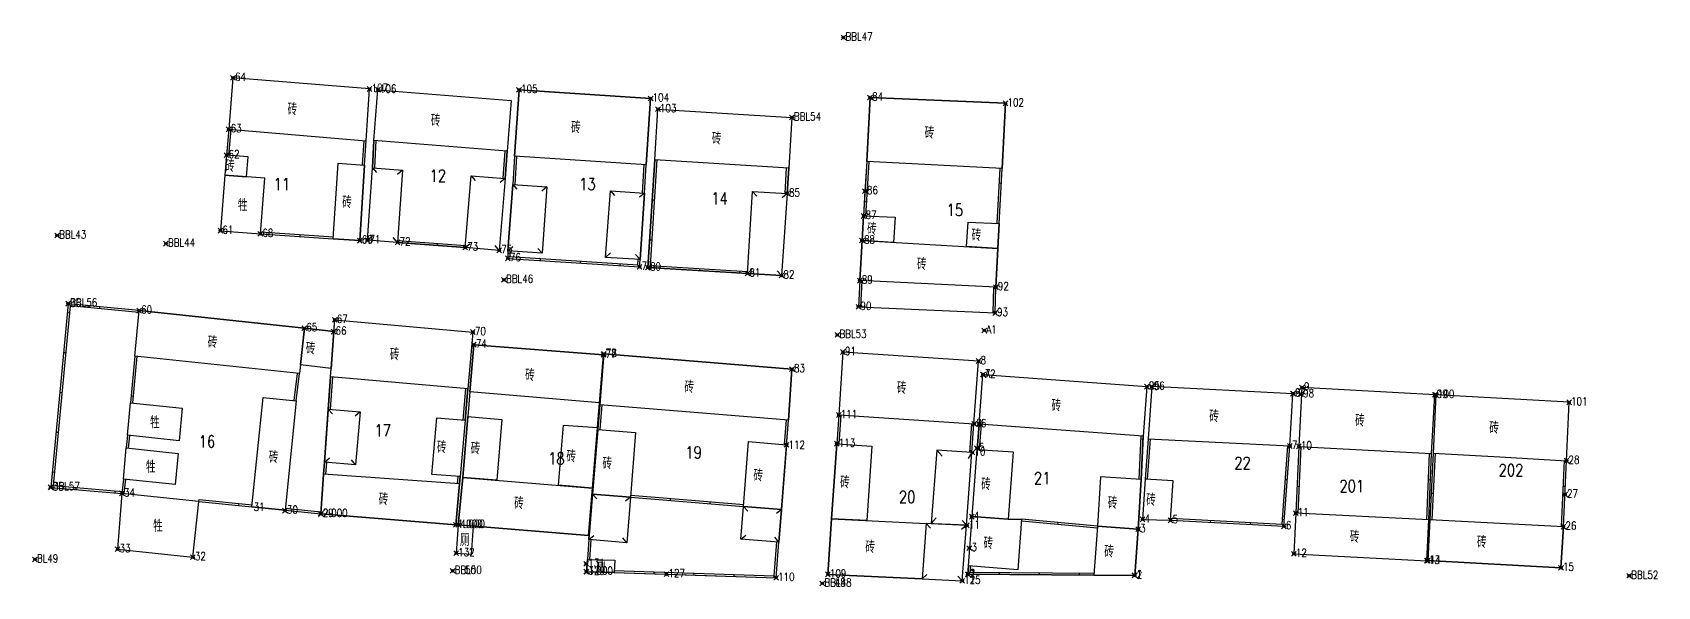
# Model space of a CAD drawing. Extents: x 499223 to 500082, y 4357473 to 4358121.
# Drawn here: x 499626.9 to 499830, y 4357789 to 4357858.2 of the extents above; entities that cross this region are included whole.
import ezdxf
from ezdxf.enums import TextEntityAlignment as Align

# ---------------------------------------------------------------- set-up
doc = ezdxf.new("R2010")
doc.units = 0
doc.header["$LTSCALE"] = 0.5
doc.header["$PDMODE"] = 35
doc.header["$PDSIZE"] = 0.3
for name, color, linetype in [('CLD', 1, 'CONTINUOUS'), ('DLDW', 11, 'CONTINUOUS'), ('JMD', 6, 'CONTINUOUS'), ('QSJX', 7, 'CONTINUOUS'), ('YBH', 3, 'CONTINUOUS')]:
    doc.layers.add(name, color=color, linetype=linetype)
doc.styles.add('HZ', font='rs.shx', dxfattribs={"width": 0.8, "bigfont": 'hztxt.shx'})
doc.linetypes.add('444', pattern='A,4.5,[145,Aaa.SHX,S=1,R=0,X=0,Y=1],4.5,-0.5,[146,Aaa.SHX,S=1,R=0,X=0,Y=0],-0.5', length=10)

msp = doc.modelspace()

# ---------------------------------------------------------------- linework, layer by layer
at = {"layer": 'CLD', "linetype": 'Continuous'}
for p in [(499728.27, 4357857.56), (499652, 4357852.53, 0.32), (499669.06, 4357851.13, -0.48), (499670.11, 4357851.04, 0.25), (499687.74, 4357851.03, 1.96), (499704.18, 4357849.94, 1.11), (499731.6, 4357850.07, 0.9), (499705.1, 4357848.62, 1.13), (499721.83, 4357847.58, 1.18), (499748.52, 4357849.34, 3.11), (499651.46, 4357846.1, 0.49), (499651.2, 4357842.87, 0.56), (499721.23, 4357838.07, 0.51), (499730.96, 4357838.38, 1.24), (499730.79, 4357835.27, 2.18), (499650.43, 4357833.43, 1.22), (499630.03, 4357832.84), (499643.62, 4357831.82), (499655.42, 4357833.03, 1.42), (499667.85, 4357832.19, 2.42), (499668.8, 4357832.24, 0.69), (499672.56, 4357831.98, 0.66), (499681.02, 4357831.33, 0.64), (499730.6, 4357832.21, 2.58), (499685.26, 4357830.98, 0.43), (499686.35, 4357829.98, 0.27), (499685.86, 4357827.3), (499702.8, 4357828.91, 1.08), (499703.85, 4357828.84, 0.92), (499716.28, 4357828.1, 0.85), (499720.53, 4357827.84, 0.16), (499730.31, 4357827.2, 2.25), (499747.32, 4357826.39, 1.75), (499631.4, 4357824.35, 0.11), (499631.4, 4357824.35, 0.11), (499631.42, 4357824.32, -0.32), (499640.27, 4357823.45, 0.16), (499640.27, 4357823.45, 0.16), (499730.15, 4357823.93, 0.23), (499747.22, 4357823.16, 1.07), (499660.92, 4357821.25, 0.38), (499660.92, 4357821.25, 0.38), (499664.72, 4357822.3, 1.24), (499664.72, 4357822.3, 1.24), (499664.57, 4357820.83, 0.61), (499664.57, 4357820.83, 0.61), (499681.97, 4357820.78, 0.97), (499682.1, 4357819.2, -0.04), (499727.52, 4357820.42), (499745.88, 4357820.98, 0.08), (499698.29, 4357817.92, 0.19), (499698.33, 4357818.05, 0.17), (499728.21, 4357818.28, 0.13), (499745.16, 4357817.16, -0.24), (499721.84, 4357816.15, -0.3), (499745.71, 4357815.48, -0.17), (499745.73, 4357815.45, -0.11), (499745.73, 4357815.45, -0.11), (499766.19, 4357813.96, -0.66), (499766.19, 4357813.96, -0.66), (499766.8, 4357813.96, -0.77), (499766.8, 4357813.96, -0.77), (499784.44, 4357813.08, -1.34), (499784.47, 4357813.09, 1.29), (499785.46, 4357813.01, -1.32), (499785.57, 4357813.86, 2.41), (499802.16, 4357812.93, -0.12), (499802.3, 4357812.94, -0.12), (499818.94, 4357812, -0.22), (499727.69, 4357810.42, 0.68), (499744.62, 4357809.32, -0.17), (499745.2, 4357809.29, -0.14), (499727.44, 4357806.83, 0.45), (499721.17, 4357806.7, -0.28), (499744.39, 4357805.73, -0.12), (499744.97, 4357806.28, -0.05), (499784.06, 4357806.55, 0.36), (499785.18, 4357806.5, 0.49), (499818.62, 4357804.71, 0.91), (499629.22, 4357801.41, 0.13), (499629.22, 4357801.41, 0.13), (499629.24, 4357801.37, -0.02), (499638.13, 4357800.63, 1.08), (499818.43, 4357800.48, 0.83), (499658.49, 4357798.47, 1.13), (499662.96, 4357798.07, 1.21), (499662.99, 4357798.06, 1.07), (499679.86, 4357796.71, 1.14), (499680.15, 4357796.7, 1.49), (499744.31, 4357797.72, -0.2), (499765.65, 4357797.38, 1.37), (499769.15, 4357797.27, -0.15), (499784.79, 4357798.17, 0.36), (499743.7, 4357796.64, -0.21), (499765.1, 4357796.16, 0.76), (499783.31, 4357796.52, 0.09), (499818.24, 4357796.48, 0.83), (499637.58, 4357793.66, 0.31), (499646.99, 4357792.66, 0.28), (499679.89, 4357793.16, -0.04), (499744.01, 4357793.8, -0.28), (499784.56, 4357793.08, 0.21), (499627.25, 4357792.38), (499627.25, 4357792.38), (499679.44, 4357790.96), (499679.44, 4357790.96), (499679.44, 4357790.96), (499696.13, 4357791.83, 0.59), (499696.14, 4357790.86, -0.26), (499696.16, 4357790.84, -0.1), (499801.17, 4357792.22, 0.15), (499801.29, 4357792.23, 0.15), (499817.93, 4357791.33, -0.02), (499706.16, 4357790.54, -0.27), (499719.86, 4357790.09, -0.28), (499725.64, 4357789.38), (499725.64, 4357789.38), (499725.64, 4357789.38), (499726.33, 4357790.52, -0.15), (499743.11, 4357789.71, -0.1), (499743.11, 4357789.71, -0.66), (499743.81, 4357790.53, -0.46), (499743.84, 4357790.5, 0.19), (499764.63, 4357790.41, -0.78), (499764.67, 4357790.37, -0.1), (499826.45, 4357790.33)]:
    msp.add_point(p, dxfattribs=at)
at = {"layer": 'DLDW', "linetype": 'Continuous', "flags": 128}
for points, elevation in [([(499655.42, 4357833.03), (499655.99, 4357839.98), (499651, 4357840.38), (499650.43, 4357833.43)], 0.32), ([(499696.28, 4357792.39), (499699.73, 4357792.29), (499699.61, 4357790.74), (499696.16, 4357790.84)], -0.28)]:
    msp.add_lwpolyline(points, close=True, dxfattribs=dict(at, elevation=elevation))
msp.add_lwpolyline([(499680.15, 4357796.7), (499679.89, 4357793.16), (499681.78, 4357793.02), (499682.04, 4357796.55)], close=True, dxfattribs=at)
at = {"layer": 'JMD', "linetype": 'Continuous'}
for p, q in [((499669.43, 4357841.29), (499669.95, 4357840.69)), ((499673.17, 4357840.99), (499672.56, 4357840.47)), ((499681.74, 4357840.3), (499682.26, 4357839.69)), ((499685.99, 4357839.96), (499685.38, 4357839.44)), ((499686.96, 4357839.21), (499687.48, 4357838.61)), ((499691.21, 4357838.91), (499690.6, 4357838.39)), ((499699.15, 4357838.42, 0.27), (499699.68, 4357837.84, 0.27)), ((499703.4, 4357838.14, 0.27), (499702.8, 4357837.62, 0.27)), ((499716.92, 4357838.34), (499717.45, 4357837.74)), ((499721.23, 4357838.07), (499720.62, 4357837.55)), ((499748, 4357839.34), (499747.75, 4357839.36)), ((499704.38, 4357837.3), (499704.63, 4357837.29)), ((499730.89, 4357837.07), (499731.14, 4357837.05)), ((499660.41, 4357832.69), (499660.43, 4357832.94)), ((499668.8, 4357832.24), (499669.41, 4357832.77)), ((499672.56, 4357831.98, 0.66), (499672.02, 4357832.59)), ((499677.53, 4357831.6), (499677.55, 4357831.85)), ((499681.02, 4357831.33), (499681.63, 4357831.84)), ((499685.26, 4357830.98), (499684.75, 4357831.59)), ((499704.07, 4357832.31), (499704.32, 4357832.3)), ((499686.36, 4357830.92), (499686.97, 4357831.45)), ((499690.61, 4357830.62), (499690.09, 4357831.22)), ((499690.41, 4357829.72), (499690.42, 4357829.97)), ((499695.4, 4357829.39), (499695.41, 4357829.64)), ((499698.56, 4357830.1, 0.27), (499699.16, 4357830.68, 0.27)), ((499702.86, 4357829.82, 0.27), (499702.29, 4357830.46, 0.27)), ((499700.39, 4357829.07), (499700.4, 4357829.32)), ((499705.36, 4357828.75), (499705.38, 4357829)), ((499710.35, 4357828.45), (499710.37, 4357828.7)), ((499715.34, 4357828.16), (499715.36, 4357828.41)), ((499716.28, 4357828.1), (499716.88, 4357828.63)), ((499720.53, 4357827.84), (499720, 4357828.44)), ((499635.3, 4357823.94), (499635.27, 4357823.69)), ((499631.32, 4357823.22), (499631.57, 4357823.19)), ((499630.84, 4357818.24), (499631.09, 4357818.21)), ((499630.37, 4357813.26), (499630.62, 4357813.24)), ((499639.28, 4357812.8), (499639.52, 4357812.77)), ((499663.91, 4357811.16), (499664.42, 4357810.55)), ((499667.89, 4357810.8), (499667.28, 4357810.29)), ((499629.9, 4357808.28), (499630.15, 4357808.26)), ((499765.72, 4357807.37), (499765.47, 4357807.38)), ((499739.94, 4357806.03, -0.12), (499740.61, 4357805.28, -0.21)), ((499744.31, 4357805.74, -0.12), (499743.85, 4357804.97, -0.21)), ((499629.42, 4357803.31), (499629.67, 4357803.28)), ((499663.43, 4357804.54), (499664.04, 4357805.06)), ((499667.31, 4357804.2), (499666.79, 4357804.81)), ((499632.28, 4357801.12), (499632.3, 4357801.36)), ((499765.98, 4357802.45), (499766.23, 4357802.43)), ((499783.75, 4357802.32), (499783.5, 4357802.34)), ((499784.94, 4357801.51), (499785.19, 4357801.5)), ((499801.62, 4357802.3), (499801.37, 4357802.31)), ((499818.47, 4357801.47), (499818.22, 4357801.48)), ((499637.27, 4357800.7), (499637.29, 4357800.95)), ((499652.73, 4357799.11), (499652.75, 4357799.36)), ((499696.93, 4357800.54), (499697.45, 4357799.93)), ((499701.67, 4357800.15), (499701.06, 4357799.64)), ((499706.65, 4357799.75), (499706.67, 4357800)), ((499711.63, 4357799.35), (499711.65, 4357799.6)), ((499715.79, 4357799.01), (499716.31, 4357798.4)), ((499801.7, 4357800.66), (499801.95, 4357800.65)), ((499720.53, 4357798.63), (499719.92, 4357798.11)), ((499739.25, 4357796.85), (499739.88, 4357797.57, -0.21)), ((499743.63, 4357796.64, -0.08), (499743.12, 4357797.26, -0.21)), ((499755.05, 4357796.98), (499755.03, 4357796.73)), ((499774.15, 4357797.01), (499774.16, 4357797.26)), ((499779.14, 4357796.74), (499779.15, 4357796.99)), ((499783.37, 4357797.34), (499783.12, 4357797.36)), ((499696.48, 4357794.86), (499697.09, 4357795.37)), ((499701.21, 4357794.47), (499700.69, 4357795.08)), ((499715.47, 4357794.92), (499716.07, 4357795.43)), ((499720.21, 4357794.54), (499719.69, 4357795.15)), ((499738.63, 4357796.88), (499739.16, 4357796.28)), ((499743.63, 4357796.64), (499743.03, 4357796.11)), ((499704.61, 4357790.58), (499704.61, 4357790.83)), ((499709.6, 4357790.42), (499709.61, 4357790.67)), ((499714.6, 4357790.26), (499714.61, 4357790.51)), ((499719.6, 4357790.1), (499719.61, 4357790.35)), ((499738.11, 4357789.95), (499738.71, 4357790.48)), ((499743.11, 4357789.71, -0.66), (499742.58, 4357790.31)), ((499747.77, 4357790.5), (499747.77, 4357790.75)), ((499752.77, 4357790.46), (499752.77, 4357790.71)), ((499757.77, 4357790.42), (499757.77, 4357790.67))]:
    msp.add_line(p, q, dxfattribs=at)
at = {"layer": 'JMD', "linetype": 'Continuous', "flags": 128}
for points in [[(499669.06, 4357851.13), (499652, 4357852.53), (499651.46, 4357846.1), (499668.65, 4357844.65)], [(499687.74, 4357851.03), (499704.18, 4357849.94), (499703.63, 4357841.65), (499687.19, 4357842.74)], [(499731.6, 4357850.07), (499748.52, 4357849.34), (499748.09, 4357841.18), (499731.18, 4357842.06)], [(499705.1, 4357848.62), (499721.83, 4357847.58), (499721.43, 4357841.25), (499704.7, 4357842.29)], [(499653.69, 4357840.16), (499653.9, 4357842.66), (499651.2, 4357842.87), (499651, 4357840.38)], [(499669.43, 4357841.29), (499673.17, 4357840.99), (499672.56, 4357831.98), (499668.8, 4357832.24)], [(499685.99, 4357839.96), (499685.26, 4357830.98), (499681.02, 4357831.33), (499681.74, 4357840.3)], [(499721.23, 4357838.07), (499720.53, 4357827.84), (499716.28, 4357828.1), (499716.92, 4357838.34)], [(499730.79, 4357835.27), (499734.74, 4357835.11), (499734.54, 4357831.98), (499730.6, 4357832.21)], [(499743.86, 4357834.51), (499747.74, 4357834.35), (499747.58, 4357831.22), (499743.66, 4357831.45)], [(499747.32, 4357826.39), (499730.31, 4357827.2), (499730.6, 4357832.21), (499747.58, 4357831.22)], [(499698.33, 4357818.05), (499721.84, 4357816.15), (499721.39, 4357809.79), (499697.82, 4357811.7)], [(499744.57, 4357809.32), (499745.16, 4357817.16), (499728.21, 4357818.28), (499727.69, 4357810.42)], [(499784.06, 4357806.55), (499784.44, 4357813.08), (499766.8, 4357813.96), (499766.34, 4357807.43)], [(499802.16, 4357812.93), (499785.57, 4357813.86), (499785.18, 4357806.5), (499801.77, 4357805.62)], [(499818.62, 4357804.71), (499818.94, 4357812), (499802.3, 4357812.94), (499801.94, 4357805.65), (499810.3, 4357805.18)], [(499667.31, 4357804.2), (499663.43, 4357804.54), (499663.91, 4357811.16), (499667.89, 4357810.8)], [(499676.86, 4357802.99), (499677.48, 4357810.06), (499681, 4357809.76), (499680.39, 4357802.74)], [(499721.17, 4357806.7), (499720.53, 4357798.63), (499715.79, 4357799.01), (499716.41, 4357807.09)], [(499731.18, 4357797.25), (499726.8, 4357797.46), (499727.44, 4357806.83), (499731.81, 4357806.54)], [(499663.32, 4357803.02), (499662.96, 4357798.07), (499679.86, 4357796.71), (499680.31, 4357801.83)], [(499765.65, 4357797.38), (499769.15, 4357797.27), (499769.48, 4357802.18), (499765.98, 4357802.42)], [(499715.79, 4357799.01), (499720.53, 4357798.63), (499720.21, 4357794.54), (499715.47, 4357794.92)], [(499726.8, 4357797.46), (499738.63, 4357796.88), (499738.11, 4357789.95), (499726.33, 4357790.52)], [(499784.79, 4357798.17), (499784.56, 4357793.08), (499801.17, 4357792.22), (499801.4, 4357797.31)], [(499818.24, 4357796.48), (499817.93, 4357791.33), (499801.29, 4357792.23), (499801.54, 4357797.38)], [(499738.63, 4357796.88), (499738.11, 4357789.95), (499743.11, 4357789.71), (499743.63, 4357796.64)]]:
    msp.add_lwpolyline(points, close=True, dxfattribs=at)
for points, elevation in [([(499670.11, 4357851.04), (499686.77, 4357849.7), (499686.26, 4357843.35), (499669.6, 4357844.69)], 0.25), ([(499665.16, 4357841.85), (499668.45, 4357841.62), (499667.85, 4357832.19), (499664.52, 4357832.41)], 0.32), ([(499686.96, 4357839.21), (499691.21, 4357838.91), (499690.61, 4357830.62), (499686.36, 4357830.92)], 0.27), ([(499699.15, 4357838.42), (499703.4, 4357838.14), (499702.86, 4357829.82), (499698.56, 4357830.1)], 0.54), ([(499664.2, 4357815.18), (499664.72, 4357822.3), (499681.97, 4357820.78), (499681.35, 4357813.68)], 1.24), ([(499682.1, 4357819.2), (499698.29, 4357817.92), (499697.8, 4357811.94), (499681.6, 4357813.32)], -0.04), ([(499745.24, 4357809.28), (499745.71, 4357815.48), (499766.19, 4357813.96), (499765.74, 4357807.76)], 0.19), ([(499681.34, 4357810.21), (499685.6, 4357809.84), (499684.96, 4357802.3), (499680.7, 4357802.63)], -0.04), ([(499693.28, 4357809.16), (499697.55, 4357808.87), (499696.92, 4357801.3), (499692.66, 4357801.65)], -0.04), ([(499697.58, 4357808.61), (499702.31, 4357808.23), (499701.67, 4357800.15), (499696.93, 4357800.54)], -0.28), ([(499744.31, 4357805.74), (499739.94, 4357806.03), (499739.25, 4357796.85), (499743.63, 4357796.64)], -0.08), ([(499744.36, 4357797.75), (499745, 4357806.13), (499749.47, 4357805.81), (499748.87, 4357797.43)], 0.19), ([(499680.15, 4357796.7), (499680.7, 4357802.63), (499696.92, 4357801.3), (499696.43, 4357795.36)], -0.04), ([(499760.03, 4357796.53), (499765.1, 4357796.16), (499765.47, 4357802.38), (499760.41, 4357802.68)], -0.1), ([(499696.93, 4357800.54), (499701.67, 4357800.15), (499701.21, 4357794.47), (499696.48, 4357794.86)], -0.28), ([(499743.89, 4357791.57), (499744.36, 4357797.75), (499748.87, 4357797.43), (499750.52, 4357797.39), (499750.08, 4357791.1)], 0.19), ([(499759.58, 4357790.4), (499764.67, 4357790.37), (499765.1, 4357796.16), (499760.03, 4357796.53)], -0.1)]:
    msp.add_lwpolyline(points, close=True, dxfattribs=dict(at, elevation=elevation))
at = {"layer": 'JMD', "color": 7, "linetype": 'Continuous', "flags": 128}
for points in [[(499651.46, 4357846.1), (499651.2, 4357842.87)], [(499668.45, 4357841.62), (499668.65, 4357844.65)], [(499685.99, 4357839.96), (499686.26, 4357843.35)], [(499687.19, 4357842.74), (499686.96, 4357839.21)], [(499703.4, 4357838.14), (499703.63, 4357841.65)], [(499704.7, 4357842.29), (499703.85, 4357828.84), (499720.52, 4357827.85)], [(499731.18, 4357842.06), (499730.79, 4357835.27)], [(499721.23, 4357838.07), (499721.43, 4357841.25)], [(499747.58, 4357831.22), (499748.09, 4357841.18)], [(499672.56, 4357831.98), (499681.02, 4357831.33)], [(499686.36, 4357830.92), (499686.35, 4357829.98), (499702.8, 4357828.91), (499702.86, 4357829.82)], [(499730.31, 4357827.2), (499730.15, 4357823.93)], [(499747.22, 4357823.16), (499747.32, 4357826.39)], [(499664.2, 4357815.18), (499663.43, 4357804.54)], [(499681, 4357809.76), (499681.35, 4357813.68)], [(499697.82, 4357811.7), (499697.58, 4357808.61)], [(499721.17, 4357806.7), (499721.39, 4357809.79)], [(499727.69, 4357810.42), (499727.44, 4357806.83)], [(499744.31, 4357805.74), (499744.57, 4357809.32)], [(499745.24, 4357809.28), (499745, 4357806.13)], [(499765.47, 4357802.38), (499765.74, 4357807.76)], [(499766.34, 4357807.43), (499765.98, 4357802.42)], [(499769.15, 4357797.27), (499783.31, 4357796.52), (499784.06, 4357806.55)], [(499785.18, 4357806.5), (499784.79, 4357798.17)], [(499801.4, 4357797.31), (499801.77, 4357805.62)], [(499801.94, 4357805.65), (499801.54, 4357797.38)], [(499663.43, 4357804.54), (499663.32, 4357803.02)], [(499679.86, 4357796.71), (499680.39, 4357802.74)], [(499647.75, 4357799.61), (499654.37, 4357798.94)], [(499701.67, 4357800.15), (499715.79, 4357799.01)], [(499658.5, 4357798.52), (499662.96, 4357798.07)], [(499696.48, 4357794.86), (499696.28, 4357792.39)], [(499699.61, 4357790.74), (499719.86, 4357790.09), (499720.21, 4357794.54)], [(499743.89, 4357791.57), (499743.81, 4357790.53), (499759.58, 4357790.4)]]:
    msp.add_lwpolyline(points, dxfattribs=at)
at = {"layer": 'JMD', "linetype": 'Continuous', "flags": 128}
for points in [[(499651.71, 4357846.08), (499651.45, 4357842.85)], [(499668.2, 4357841.64), (499668.4, 4357844.67)], [(499685.74, 4357839.98), (499686.01, 4357843.37)], [(499687.44, 4357842.72), (499687.21, 4357839.2)], [(499703.15, 4357838.16), (499703.38, 4357841.67)], [(499704.95, 4357842.28), (499704.12, 4357829.07), (499716.3, 4357828.35)], [(499731.43, 4357842.05), (499731.04, 4357835.26)], [(499720.98, 4357838.09), (499721.17, 4357841.27)], [(499747.49, 4357834.36), (499747.84, 4357841.19)], [(499672.56, 4357832.23), (499681.04, 4357831.57)], [(499686.61, 4357830.91), (499686.61, 4357830.22), (499702.57, 4357829.18), (499702.61, 4357829.84)], [(499730.56, 4357827.19), (499730.4, 4357823.92)], [(499746.97, 4357823.17), (499747.07, 4357826.4)], [(499664.45, 4357815.15), (499664.16, 4357811.13)], [(499680.75, 4357809.78), (499681.1, 4357813.7)], [(499698.07, 4357811.68), (499697.83, 4357808.59)], [(499720.92, 4357806.72), (499721.14, 4357809.81)], [(499727.93, 4357810.4), (499727.69, 4357806.82)], [(499744.06, 4357805.75), (499744.32, 4357809.34)], [(499745.49, 4357809.27), (499745.25, 4357806.11)], [(499765.22, 4357802.39), (499765.49, 4357807.77)], [(499766.59, 4357807.42), (499766.23, 4357802.4)], [(499769.17, 4357797.52), (499783.08, 4357796.78), (499783.81, 4357806.57)], [(499785.43, 4357806.49), (499785.04, 4357798.16)], [(499801.15, 4357797.32), (499801.52, 4357805.63)], [(499802.19, 4357805.64), (499801.79, 4357797.37)], [(499663.68, 4357804.52), (499663.56, 4357803)], [(499680.06, 4357801.85), (499680.14, 4357802.75)], [(499647.75, 4357799.61), (499647.78, 4357799.86), (499654.4, 4357799.19)], [(499701.69, 4357800.4), (499715.81, 4357799.26)], [(499658.52, 4357798.77), (499662.97, 4357798.32)], [(499696.73, 4357794.83), (499696.53, 4357792.38)], [(499699.63, 4357790.99), (499719.63, 4357790.34), (499719.96, 4357794.56)], [(499744.14, 4357791.55), (499744.08, 4357790.78), (499759.58, 4357790.65)]]:
    msp.add_lwpolyline(points, dxfattribs=at)
at = {"layer": 'JMD', "color": 7, "linetype": 'Continuous', "flags": 128}
for points, elevation in [([(499669.6, 4357844.69), (499669.43, 4357841.29)], 0.25), ([(499655.42, 4357833.03), (499664.52, 4357832.41)], 0.32), ([(499659.89, 4357812.2), (499660.31, 4357815.58)], 0.06), ([(499818.24, 4357796.48), (499818.62, 4357804.71)], 0.15), ([(499760.03, 4357796.53), (499750.52, 4357797.39)], 0.19)]:
    msp.add_lwpolyline(points, dxfattribs=dict(at, elevation=elevation))
at = {"layer": 'JMD', "linetype": 'Continuous', "flags": 128}
for points, elevation in [([(499669.84, 4357844.68), (499669.67, 4357841.28)], 0.25), ([(499655.44, 4357833.28), (499664.54, 4357832.66)], 0.32), ([(499659.64, 4357812.23), (499660.06, 4357815.61)], 0.06), ([(499817.99, 4357796.49), (499818.37, 4357804.72)], 0.15), ([(499760.02, 4357796.28), (499750.51, 4357797.14)], 0.19)]:
    msp.add_lwpolyline(points, dxfattribs=dict(at, elevation=elevation))
at = {"layer": 'JMD', "color": 7, "linetype": 'Continuous'}
for points in [[(499640.27, 4357823.45), (499631.42, 4357824.32), (499629.24, 4357801.37), (499638.13, 4357800.63)], [(499639.74, 4357817.77), (499639.2, 4357811.95)]]:
    msp.add_lwpolyline(points, dxfattribs=at)
at = {"layer": 'JMD', "linetype": 'Continuous'}
for points in [[(499640.25, 4357823.2), (499631.65, 4357824.04), (499629.51, 4357801.6), (499638.16, 4357800.88)], [(499639.99, 4357817.75), (499639.45, 4357811.92)]]:
    msp.add_lwpolyline(points, dxfattribs=at)
for points in [[(499640.27, 4357823.45), (499660.92, 4357821.25), (499660.31, 4357815.58), (499639.74, 4357817.77)], [(499660.92, 4357821.25), (499664.61, 4357820.83), (499664.27, 4357816.23), (499660.43, 4357816.67)], [(499638.13, 4357800.63), (499637.58, 4357793.66), (499646.99, 4357792.66), (499647.75, 4357799.61)]]:
    msp.add_lwpolyline(points, close=True, dxfattribs=at)
at = {"layer": 'JMD', "linetype": '444', "flags": 128}
msp.add_lwpolyline([(499730.15, 4357823.93), (499747.22, 4357823.16)], dxfattribs=at)
at = {"layer": 'JMD', "linetype": 'Continuous'}
for points, elevation in [([(499639.2, 4357811.95), (499645.66, 4357811.27), (499645.28, 4357807.21), (499638.82, 4357807.9)], -0.32), ([(499655.76, 4357812.62), (499659.89, 4357812.2), (499658.5, 4357798.52), (499654.37, 4357798.94)], 0.06), ([(499638.67, 4357806.3), (499645.13, 4357805.62), (499644.77, 4357801.74), (499638.3, 4357802.42)], -0.32)]:
    msp.add_lwpolyline(points, close=True, dxfattribs=dict(at, elevation=elevation))
at = {"layer": 'JMD', "color": 7, "linetype": 'Continuous', "elevation": -0.32}
for points in [[(499638.82, 4357807.9), (499638.67, 4357806.3)], [(499638.3, 4357802.42), (499638.13, 4357800.63)]]:
    msp.add_lwpolyline(points, dxfattribs=at)
at = {"layer": 'JMD', "linetype": 'Continuous', "elevation": -0.32}
for points in [[(499639.07, 4357807.87), (499638.92, 4357806.28)], [(499638.55, 4357802.39), (499638.38, 4357800.6)]]:
    msp.add_lwpolyline(points, dxfattribs=at)
at = {"layer": 'QSJX', "linetype": 'Continuous', "flags": 128}
for points, elevation in [([(499652, 4357852.53), (499651.46, 4357846.1), (499651.2, 4357842.87), (499651, 4357840.38), (499650.43, 4357833.43), (499655.42, 4357833.03), (499664.52, 4357832.41), (499667.85, 4357832.19), (499668.45, 4357841.62), (499668.65, 4357844.65), (499669.06, 4357851.13)], 0.32), ([(499670.11, 4357851.04), (499686.77, 4357849.7), (499686.26, 4357843.35), (499685.99, 4357839.96), (499685.26, 4357830.98), (499681.02, 4357831.33), (499672.56, 4357831.98), (499672.56, 4357831.98), (499668.8, 4357832.24), (499669.43, 4357841.29), (499669.6, 4357844.69), (499670.11, 4357851.04)], 0.69), ([(499686.35, 4357829.98), (499702.8, 4357828.91), (499702.86, 4357829.82), (499703.4, 4357838.14), (499703.63, 4357841.65), (499704.18, 4357849.94), (499687.74, 4357851.03), (499687.19, 4357842.74), (499686.96, 4357839.21), (499686.36, 4357830.92)], 0.27), ([(499731.6, 4357850.07), (499731.18, 4357842.06), (499730.96, 4357838.38), (499730.79, 4357835.27), (499730.6, 4357832.21), (499730.31, 4357827.2), (499730.15, 4357823.93), (499747.22, 4357823.16), (499747.32, 4357826.39), (499747.58, 4357831.22), (499747.74, 4357834.35), (499748.09, 4357841.18), (499748.52, 4357849.34)], 0.9), ([(499705.1, 4357848.62), (499721.83, 4357847.58), (499721.43, 4357841.25), (499721.23, 4357838.07), (499720.53, 4357827.84), (499716.28, 4357828.1), (499703.85, 4357828.84), (499704.7, 4357842.29)], 1.13), ([(499664.72, 4357822.3), (499681.97, 4357820.78), (499681.35, 4357813.68), (499681, 4357809.76), (499680.39, 4357802.74), (499680.31, 4357801.83), (499679.86, 4357796.71), (499662.96, 4357798.07), (499663.32, 4357803.02), (499663.43, 4357804.54), (499663.91, 4357811.16), (499664.2, 4357815.18), (499664.27, 4357816.23), (499664.61, 4357820.83)], 1.24), ([(499696.43, 4357795.36), (499696.92, 4357801.3), (499697.55, 4357808.87), (499697.8, 4357811.94), (499698.29, 4357817.92), (499682.1, 4357819.2), (499681.6, 4357813.32), (499681.34, 4357810.21), (499680.7, 4357802.63), (499680.15, 4357796.7)], 0.59), ([(499719.86, 4357790.09), (499720.21, 4357794.54), (499720.53, 4357798.63), (499721.16, 4357806.58), (499721.39, 4357809.79), (499721.84, 4357816.15), (499698.33, 4357818.05), (499697.82, 4357811.7), (499697.58, 4357808.61), (499696.93, 4357800.54), (499696.48, 4357794.86), (499696.28, 4357792.39), (499696.16, 4357790.84), (499699.61, 4357790.74), (499706.16, 4357790.54)], -0.28), ([(499728.21, 4357818.28), (499727.69, 4357810.42), (499727.44, 4357806.83), (499726.8, 4357797.46), (499726.33, 4357790.52), (499738.11, 4357789.95), (499743.11, 4357789.71), (499743.63, 4357796.64), (499744.31, 4357805.74), (499744.57, 4357809.32), (499745.16, 4357817.16), (499728.21, 4357818.28)], 0.13), ([(499745.71, 4357815.48), (499766.19, 4357813.96), (499765.74, 4357807.76), (499765.47, 4357802.38), (499765.1, 4357796.16), (499764.67, 4357790.37), (499759.58, 4357790.4), (499743.81, 4357790.53), (499743.89, 4357791.57), (499744.36, 4357797.75), (499745, 4357806.13), (499745.24, 4357809.28)], -0.17), ([(499765.65, 4357797.38), (499769.15, 4357797.27), (499783.31, 4357796.52), (499784.06, 4357806.55), (499784.44, 4357813.08), (499766.8, 4357813.96), (499766.34, 4357807.43), (499765.98, 4357802.42)], 1.37), ([(499785.57, 4357813.86), (499785.18, 4357806.5), (499784.79, 4357798.17), (499784.56, 4357793.08), (499801.17, 4357792.22), (499801.4, 4357797.31), (499801.77, 4357805.62), (499802.16, 4357812.93)], 2.41), ([(499801.29, 4357792.23), (499817.93, 4357791.33), (499818.24, 4357796.48), (499818.62, 4357804.71), (499818.94, 4357812), (499802.3, 4357812.94), (499801.94, 4357805.65), (499801.54, 4357797.38)], 0.15)]:
    msp.add_lwpolyline(points, close=True, dxfattribs=dict(at, elevation=elevation))
at = {"layer": 'QSJX', "linetype": 'Continuous', "elevation": -0.32, "flags": 128}
msp.add_lwpolyline([(499631.42, 4357824.32), (499629.24, 4357801.37), (499638.13, 4357800.63), (499637.58, 4357793.66), (499646.99, 4357792.66), (499647.75, 4357799.61), (499654.37, 4357798.94), (499658.5, 4357798.52), (499662.96, 4357798.07), (499663.32, 4357803.02), (499663.43, 4357804.54), (499663.91, 4357811.16), (499664.2, 4357815.18), (499664.27, 4357816.23), (499664.61, 4357820.83), (499660.92, 4357821.25), (499640.27, 4357823.45), (499631.42, 4357824.32)], dxfattribs=at)

# ---------------------------------------------------------------- texts
at = {"layer": 'CLD', "linetype": 'Continuous', "style": 'HZ', "width": 0.8}
for s, p in [('BBL47', (499728.52, 4357857.18)), ('64', (499652.25, 4357852.15, 0.32)), ('107', (499669.31, 4357850.76, -0.48)), ('106', (499670.36, 4357850.67, 0.25)), ('105', (499687.99, 4357850.65, 1.96)), ('104', (499704.43, 4357849.57, 1.11)), ('84', (499731.85, 4357849.69, 0.9)), ('102', (499748.77, 4357848.96, 3.11)), ('103', (499705.35, 4357848.25, 1.13)), ('BBL54', (499722.08, 4357847.2, 1.18)), ('63', (499651.71, 4357845.73, 0.49)), ('62', (499651.45, 4357842.5, 0.56)), ('85', (499721.48, 4357837.7, 0.51)), ('86', (499731.21, 4357838, 1.24)), ('87', (499731.04, 4357834.9, 2.18)), ('61', (499650.68, 4357833.05, 1.22)), ('68', (499655.67, 4357832.65, 1.42)), ('BBL43', (499630.28, 4357832.46)), ('BBL44', (499643.87, 4357831.45)), ('69', (499668.1, 4357831.82, 2.42)), ('71', (499669.05, 4357831.87, 0.69)), ('72', (499672.81, 4357831.6, 0.66)), ('73', (499681.27, 4357830.95, 0.64)), ('75', (499685.51, 4357830.61, 0.43)), ('88', (499730.85, 4357831.84, 2.58)), ('76', (499686.6, 4357829.61, 0.27)), ('79', (499703.05, 4357828.54, 1.08)), ('80', (499704.1, 4357828.46, 0.92)), ('BBL46', (499686.11, 4357826.93)), ('81', (499716.53, 4357827.73, 0.85)), ('82', (499720.78, 4357827.47, 0.16)), ('89', (499730.56, 4357826.83, 2.25)), ('92', (499747.57, 4357826.01, 1.75)), ('36', (499631.67, 4357823.94, -0.32)), ('BBL56', (499631.65, 4357823.97, 0.11)), ('BBL56', (499631.65, 4357823.97, 0.11)), ('60', (499640.52, 4357823.08, 0.16)), ('60', (499640.52, 4357823.08, 0.16)), ('90', (499730.4, 4357823.55, 0.23)), ('93', (499747.47, 4357822.78, 1.07)), ('65', (499661.17, 4357820.88, 0.38)), ('65', (499661.17, 4357820.88, 0.38)), ('66', (499664.82, 4357820.46, 0.61)), ('66', (499664.82, 4357820.46, 0.61)), ('67', (499664.97, 4357821.92, 1.24)), ('67', (499664.97, 4357821.92, 1.24)), ('70', (499682.22, 4357820.4, 0.97)), ('A1', (499746.13, 4357820.6, 0.08)), ('74', (499682.35, 4357818.83, -0.04)), ('BBL53', (499727.77, 4357820.05)), ('77', (499698.54, 4357817.54, 0.19)), ('78', (499698.58, 4357817.68, 0.17)), ('91', (499728.46, 4357817.91, 0.13)), ('8', (499745.41, 4357816.78, -0.24)), ('83', (499722.09, 4357815.77, -0.3)), ('A2', (499745.98, 4357815.07, -0.11)), ('A2', (499745.98, 4357815.07, -0.11)), ('7', (499745.96, 4357815.11, -0.17)), ('95', (499766.44, 4357813.59, -0.66)), ('95', (499766.44, 4357813.59, -0.66)), ('96', (499767.05, 4357813.58, -0.77)), ('96', (499767.05, 4357813.58, -0.77)), ('97', (499784.69, 4357812.71, -1.34)), ('8', (499784.72, 4357812.72, 1.29)), ('98', (499785.71, 4357812.63, -1.32)), ('9', (499785.82, 4357813.49, 2.41)), ('99', (499802.41, 4357812.56, -0.12)), ('100', (499802.55, 4357812.56, -0.12)), ('101', (499819.19, 4357811.62, -0.22)), ('111', (499727.94, 4357810.04, 0.68)), ('9', (499744.88, 4357808.94, -0.17)), ('6', (499745.45, 4357808.91, -0.14)), ('112', (499721.41, 4357806.21, 1.32)), ('113', (499727.69, 4357806.46, 0.45)), ('7', (499784.31, 4357806.18, 0.36)), ('10', (499785.43, 4357806.13, 0.49)), ('10', (499744.64, 4357805.35, -0.12)), ('5', (499745.22, 4357805.91, -0.05)), ('28', (499818.87, 4357804.33, 0.91)), ('35', (499629.49, 4357800.99, -0.02)), ('BBL57', (499629.47, 4357801.04, 0.13)), ('BBL57', (499629.47, 4357801.04, 0.13)), ('34', (499638.38, 4357800.25, 1.08)), ('27', (499818.68, 4357800.11, 0.83)), ('31', (499654.58, 4357798.45, 1.68)), ('30', (499658.74, 4357798.1, 1.13)), ('29', (499663.21, 4357797.7, 1.21)), ('2.000', (499663.24, 4357797.68, 1.07)), ('1.000', (499680.11, 4357796.33, 1.14)), ('4.000', (499680.4, 4357796.33, 1.49)), ('11', (499743.95, 4357796.26, -0.21)), ('4', (499744.56, 4357797.34, -0.2)), ('4', (499765.9, 4357797, 1.37)), ('5', (499769.4, 4357796.9, -0.15)), ('6', (499783.56, 4357796.15, 0.09)), ('11', (499785.04, 4357797.8, 0.36)), ('26', (499818.49, 4357796.1, 0.83)), ('3', (499765.35, 4357795.78, 0.76)), ('BL49', (499627.5, 4357792.01)), ('BL49', (499627.5, 4357792.01)), ('33', (499637.83, 4357793.28, 0.31)), ('32', (499647.24, 4357792.28, 0.28)), ('132', (499680.14, 4357792.79, -0.04)), ('3', (499744.26, 4357793.43, -0.28)), ('12', (499784.81, 4357792.71, 0.21)), ('BBL50', (499679.69, 4357790.58)), ('BL50', (499679.69, 4357790.58)), ('BL50', (499679.69, 4357790.58)), ('3.000', (499696.39, 4357790.48, -0.26)), ('131', (499696.38, 4357791.45, 0.59)), ('129', (499696.41, 4357790.47, -0.1)), ('127', (499706.41, 4357790.16, -0.27)), ('109', (499726.58, 4357790.14, -0.15)), ('2', (499744.06, 4357790.16, -0.46)), ('1', (499744.09, 4357790.13, 0.19)), ('2', (499764.92, 4357789.99, -0.1)), ('1', (499764.88, 4357790.03, -0.78)), ('13', (499801.42, 4357791.84, 0.15)), ('14', (499801.54, 4357791.86, 0.15)), ('15', (499818.18, 4357790.96, -0.02)), ('BBL52', (499826.7, 4357789.96)), ('110', (499720.11, 4357789.71, -0.28)), ('BBL48', (499725.89, 4357789)), ('BL48', (499725.89, 4357789)), ('BL48', (499725.89, 4357789)), ('115', (499743.36, 4357789.34, -0.1)), ('115', (499743.36, 4357789.34, -0.1)), ('12', (499743.36, 4357789.34, -0.66))]:
    msp.add_text(s, height=1, dxfattribs=at).set_placement(p)
at = {"layer": 'DLDW', "linetype": 'Continuous', "style": 'HZ', "width": 0.8}
for s, p in [('牲', (499653.21, 4357836.7)), ('厕', (499680.96, 4357794.84)), ('厕', (499697.94, 4357791.57))]:
    msp.add_text(s, height=1.5, dxfattribs=at).set_placement(p, align=Align.MIDDLE)
at = {"layer": 'JMD', "linetype": 'Continuous', "style": 'HZ', "width": 0.8}
for p in [(499660.02, 4357848.6), (499677.93, 4357847.2), (499695.44, 4357846.34), (499713.02, 4357844.94), (499739.62, 4357845.66), (499652.2, 4357841.52), (499666.85, 4357836.99), (499732.43, 4357833.65), (499745.49, 4357832.88), (499738.66, 4357829.26), (499650.04, 4357819.52), (499662.29, 4357818.73), (499672.8, 4357817.99), (499689.7, 4357815.4), (499709.6, 4357813.92), (499736.15, 4357813.8), (499755.48, 4357811.6), (499775.19, 4357810.26), (499793.41, 4357809.73), (499810.18, 4357808.82), (499678.68, 4357806.39), (499682.9, 4357806.25, -0.64), (499694.86, 4357805.25, -0.64), (499699.37, 4357804.38), (499718.23, 4357802.86), (499729.05, 4357802.02), (499746.69, 4357801.77), (499671.41, 4357799.9), (499688.34, 4357799.4, -0.01), (499762.51, 4357799.44), (499767.31, 4357799.81), (499746.98, 4357794.42), (499792.74, 4357795.2), (499808.63, 4357794.55), (499732.21, 4357793.94), (499762.07, 4357793.36)]:
    msp.add_text('砖', height=1.5, dxfattribs=at).set_placement(p, align=Align.MIDDLE_RIGHT)
for p in [(499642.24, 4357809.58), (499641.72, 4357804.02), (499642.62, 4357796.65)]:
    msp.add_text('牲', height=1.5, dxfattribs=at).set_placement(p, align=Align.MIDDLE)
msp.add_text('砖', height=1.5, rotation=0.263, dxfattribs=at).set_placement((499657.67, 4357805.15, -0.32), align=Align.MIDDLE_RIGHT)
at = {"layer": 'YBH', "linetype": 'Continuous', "style": 'HZ', "width": 0.8}
for s, p in [('11', (499658.1, 4357839.26)), ('12', (499677.59, 4357840.3)), ('13', (499696.28, 4357839.26)), ('14', (499712.78, 4357837.46)), ('15', (499742.19, 4357836.02)), ('17', (499670.71, 4357808.47)), ('16', (499648.75, 4357807.11)), ('18', (499692.41, 4357804.98)), ('19', (499709.56, 4357805.75)), ('20', (499736.24, 4357800.18))]:
    msp.add_text(s, height=1.5, dxfattribs=at).set_placement(p, align=Align.MIDDLE)
for s, p in [('22', (499777.12, 4357803.67)), ('21', (499752.08, 4357801.77)), ('202', (499810.14, 4357802.78)), ('201', (499790.25, 4357800.79))]:
    msp.add_text(s, height=1.5, dxfattribs=at).set_placement(p)

doc.saveas('drawing.dxf')
